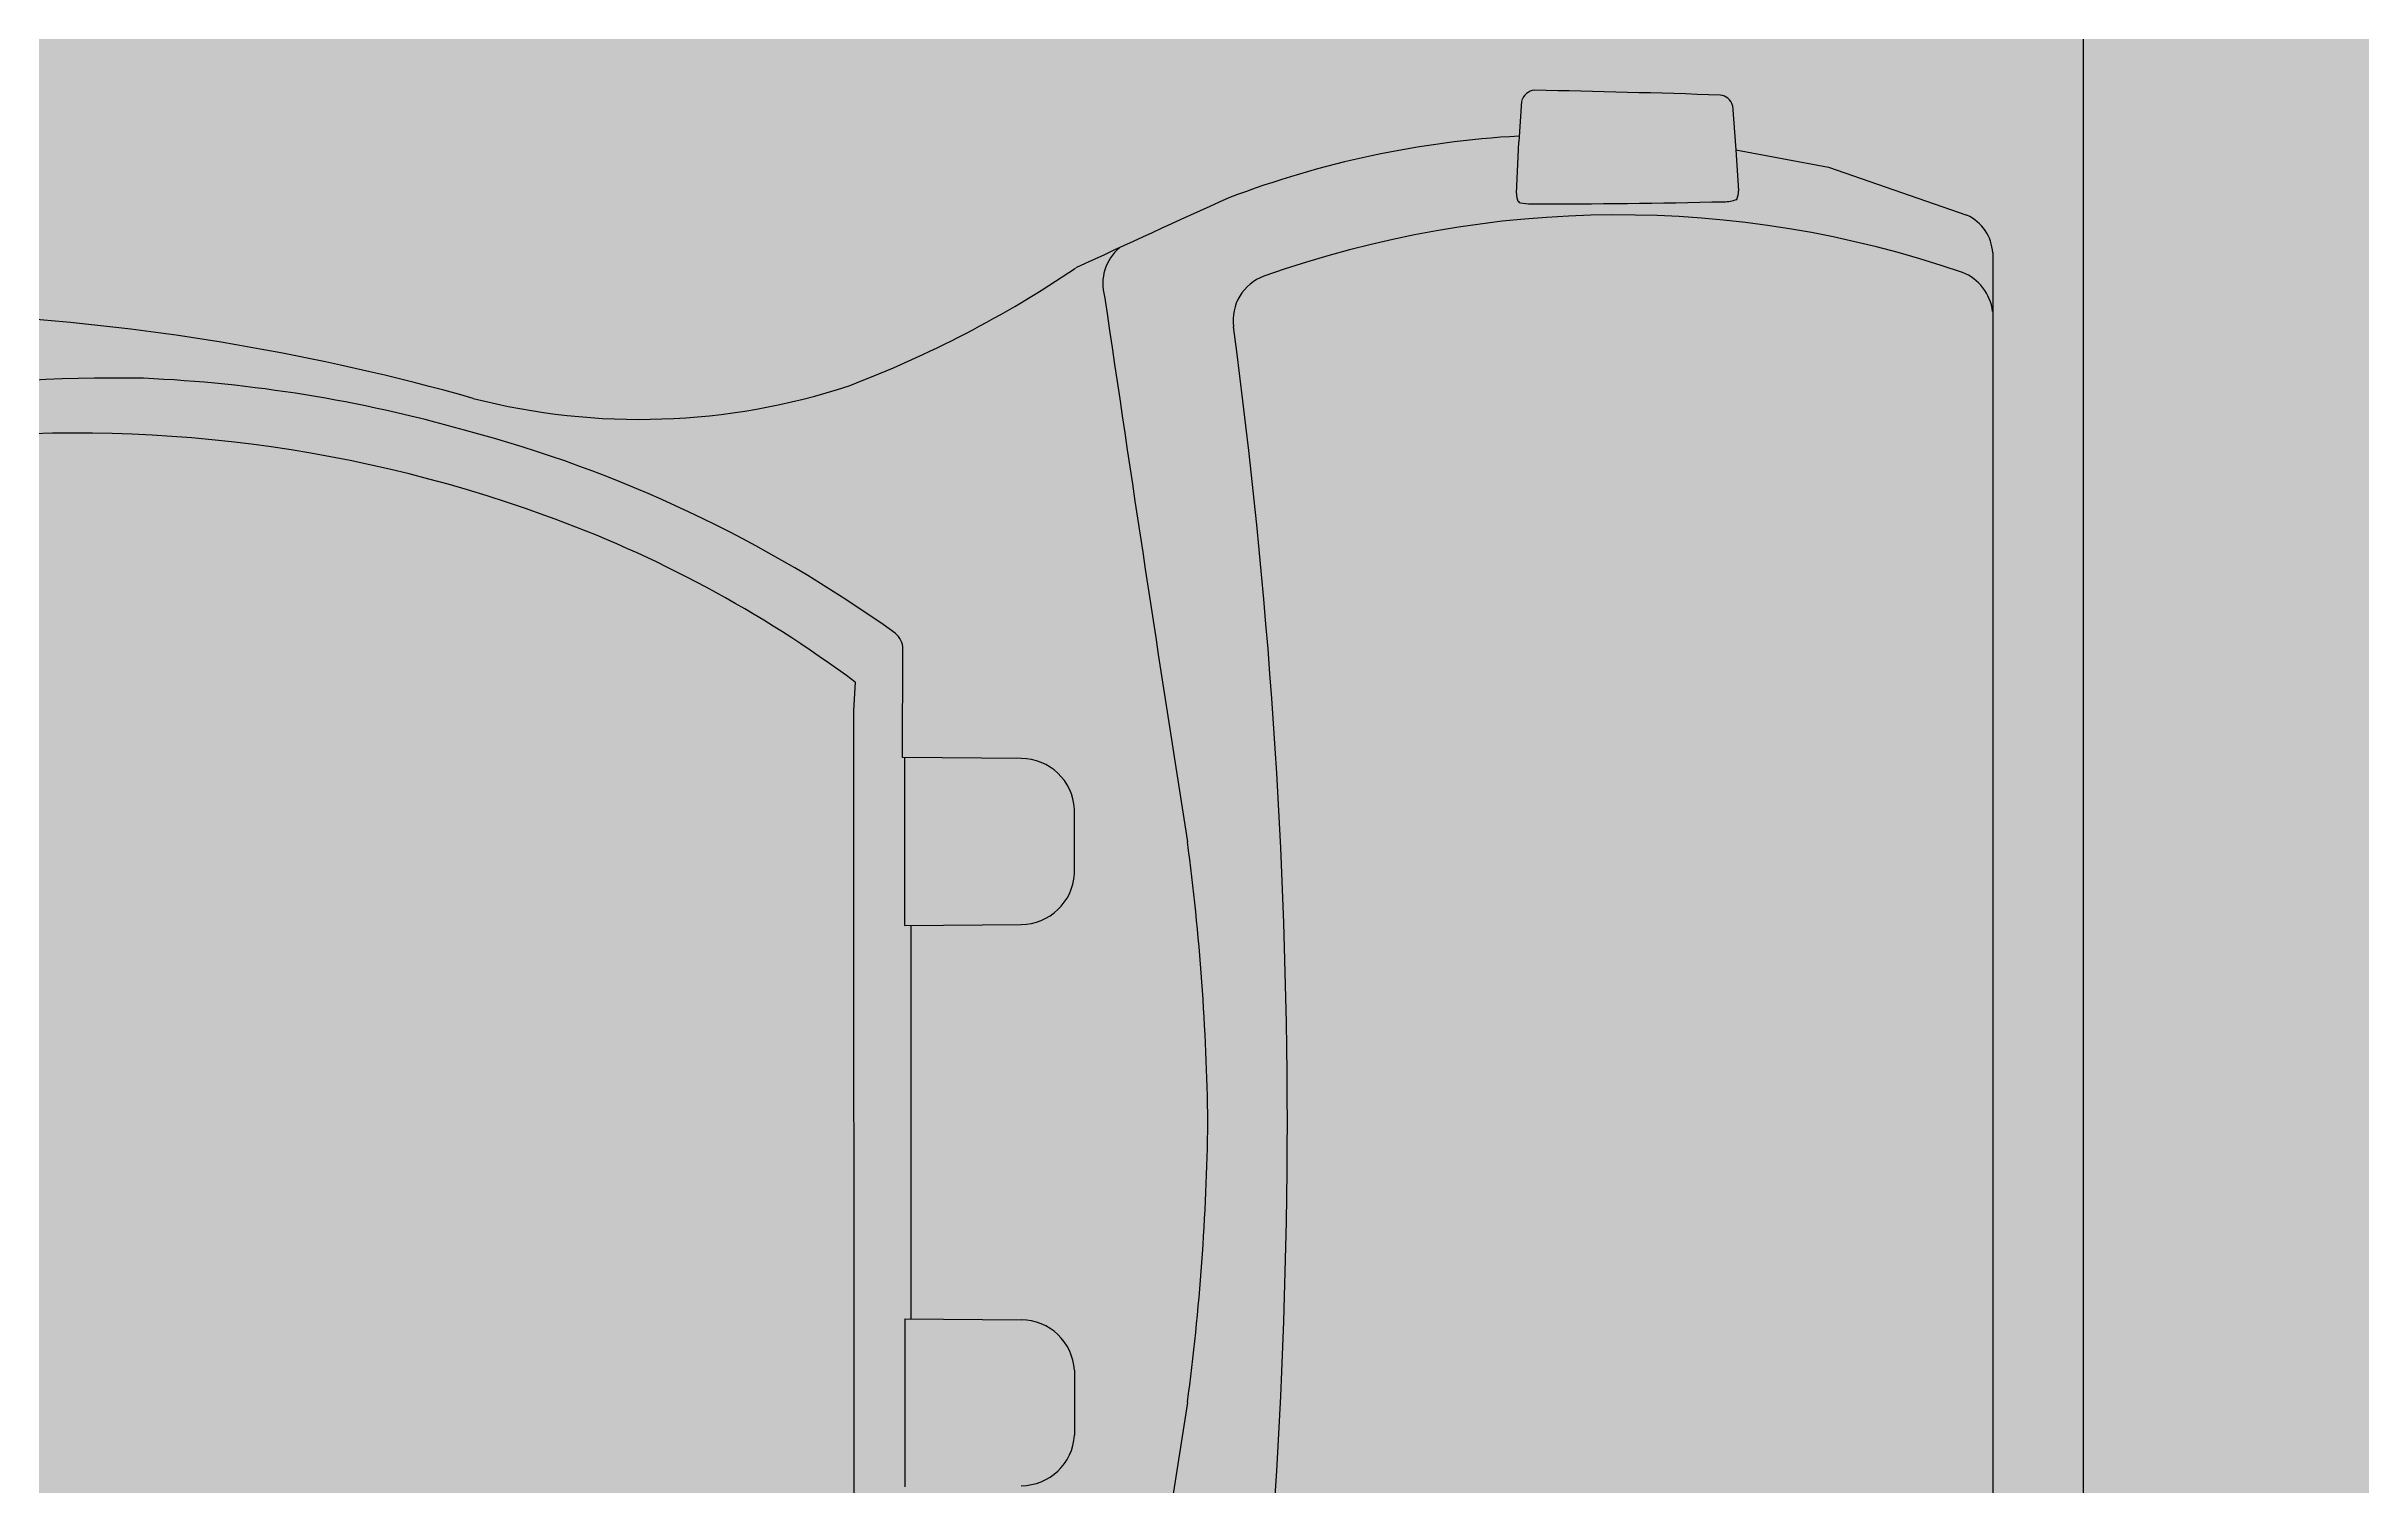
# Model space of a CAD drawing. Header units: metres. Extents: x 587 to 1372, y 780 to 1385.
# Drawn here: x 1346.639 to 1347.179, y 897.623 to 897.959 of the extents above; entities that cross this region are included whole.
import ezdxf

# ---------------------------------------------------------------- set-up
doc = ezdxf.new("R2010")
doc.units = ezdxf.units.M
doc.layers.get('DEFPOINTS').update_dxf_attribs({"lineweight": 5})
doc.layers.add('A-BATHROOMS', color=64, linetype='Continuous', lineweight=30)
doc.layers.add('A-WALLS', color=1, linetype='Continuous', lineweight=25)
doc.layers.add('SP_BUILDINGS_NEW_HATCH', color=9, linetype='Continuous', lineweight=13, true_color=0x808080, transparency=0.5)
doc.styles.get("Standard").update_dxf_attribs({"font": 'arial.ttf'})

# ---------------------------------------------------------------- blocks, each defined once
blk = doc.blocks.new('Kohler Gabrielle 3615pln')
for p, q in [((-8.068, -0.75), (8.068, -0.75)), ((-8.864, -2.275), (-8.417, -0.989)), ((-9.024, -3.135), (-8.864, -2.275)), ((-9.438, -3.165), (-9.024, -3.135)), ((-9.024, -3.135), (-8.645, -3.111)), ((-9.478, -5.124), (-9.099, -5.15)), ((-8.619, -5.17), (-9.099, -5.15)), ((-2.304, -9.275), (-2.906, -9.275)), ((2.304, -9.275), (2.906, -9.275)), ((-3.375, -9.768), (-3.385, -10.869)), ((-1.826, -10.849), (-1.835, -9.768)), ((1.826, -10.849), (1.835, -9.768)), ((-3.385, -10.869), (-4.39, -10.866)), ((-1.826, -10.849), (-3.384, -10.849)), ((-1.826, -10.794), (1.826, -10.794)), ((1.826, -10.849), (3.384, -10.849)), ((-4.083, -11.309), (-3.821, -11.326)), ((-3.821, -11.326), (3.821, -11.322))]:
    blk.add_line(p, q)
for centre, radius, start, end in [((-8.045, -1.158), 0.409, 93.2305, 155.5362), ((-7.469, -1.198), 0.451, 97.162, 158.1802), ((1.378, -4.222), 9.799, 160.9928, 199.6374), ((-9.403, -3.292), 0.131, 105.3214, 174.5186), ((-8.636, -3.273), 0.163, 64.3129, 93.3513), ((-8.864, -3.243), 0.321, 359.5118, 21.3249), ((126.503, -7.702), 136.108, 178.13775, 178.86418), ((-77.092, -4.88), 68.568, 359.87236, 1.36583), ((-9.437, -4.987), 0.143, 186.931, 253.1722), ((-0.207, -4.651), 8.959, 183.1689, 200.8545), ((-8.622, -4.987), 0.184, 270.8367, 295.1225), ((-8.565, -5.13), 0.031, 312.2722, 352.8283), ((-9.028, -5.036), 0.504, 348.7637, 0.2986), ((0.107, -63.536), 56.239, 90.109, 97.6534), ((-0.107, -63.536), 56.239, 82.3466, 89.891), ((-7.442, -7.366), 0.436, 199.9171, 277.8278), ((153.492, 65.535), 177.908, 204.35783, 204.86163), ((0.274, -29.804), 21.77, 90.7199, 97.5885), ((-0.274, -29.804), 21.77, 82.4115, 89.2801), ((-72.308, 433.654), 447.343, 278.30855, 278.96457), ((72.308, 433.654), 447.343, 261.03543, 261.69145), ((-7.784, -8.578), 0.433, 219.9652, 285.9682), ((-16.438, -15.017), 10.273, 20.8143, 34.0629), ((-2.88, -9.769), 0.495, 93.0407, 179.7966), ((-2.332, -9.771), 0.497, 0.4104, 86.7523), ((2.332, -9.771), 0.497, 93.2477, 179.5896), ((2.88, -9.769), 0.495, 0.2034, 86.9593), ((5.351, -18.042), 12.176, 144.3008, 165.2243), ((-4.39, -11.054), 0.188, 89.9535, 141.6541), ((-12.742, -13.313), 6.219, 345.6261, 18.243), ((4.802, -17.94), 11.087, 143.2658, 160.2323), ((6.398, -18.545), 12.794, 160.1009, 213.3819), ((13.739, -20.641), 21.259, 164.2128, 176.377), ((6.107, -18.49), 13.024, 164.166, 177.4724), ((6.936, -18.189), 13.843, 178.8692, 218.6317)]:
    blk.add_arc(centre, radius, start, end)
at = {"layer": 'DEFPOINTS'}
for tag, p in [('MODELNUMBER', (-0.003, 0.005)), ('TRADENAME', (-0.003, 0.004)), ('PRODUCT', (-0.003, 0.002)), ('MATERIAL', (-0.003, 0.001))]:
    blk.add_attdef(tag, p, '', height=0.001, dxfattribs=at)

msp = doc.modelspace()

# ---------------------------------------------------------------- hatches: boundary and pattern name
at = {"layer": 'SP_BUILDINGS_NEW_HATCH', "transparency": 33554495}
h = msp.add_hatch(color=256, dxfattribs=at)
h.dxf.hatch_style = 2
h.paths.add_polyline_path([(1343.89195, 898.30095), (1356.21695, 898.30095), (1356.21695, 875.47616), (1343.89195, 875.47616)])

# ---------------------------------------------------------------- linework, layer by layer
at = {"layer": 'A-WALLS'}
msp.add_line((1347.11445, 898.15095), (1347.11445, 896.35095), dxfattribs=at)

# ---------------------------------------------------------------- block references
at = {"layer": 'A-BATHROOMS', "xscale": 0.025146, "yscale": 0.025146, "zscale": 0.025146, "rotation": 270}
msp.add_blockref('Kohler Gabrielle 3615pln', (1347.11216, 897.70783), dxfattribs=at).add_auto_attribs({'MODELNUMBER': 'K-3615', 'TRADENAME': 'GABRIELLE', 'PRODUCT': 'TOILET', 'MATERIAL': 'VITREOUS CHINA'})

doc.saveas('drawing.dxf')
